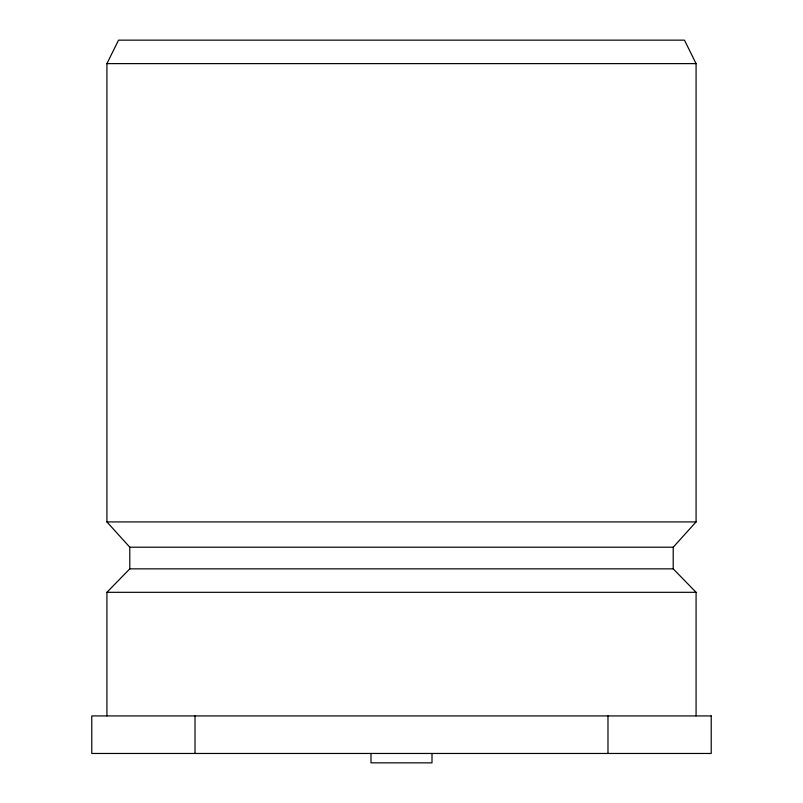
<?xml version="1.0" encoding="UTF-8"?>
<svg xmlns="http://www.w3.org/2000/svg" width="803" height="803" viewBox="0 0 803 803"><rect width="100%" height="100%" fill="white"/><g stroke="black" fill="none" stroke-linecap="round" stroke-linejoin="round"><path stroke-width="1.2" d="M106.919 715.925L106.919 592.313L129.795 568.845L129.795 547.204L106.919 521.92L106.919 63.618L118.533 40.15L684.467 40.15L696.081 63.618L696.081 521.92L673.215 547.204L673.215 568.845L696.081 592.313L696.081 715.925M106.919 63.618L696.081 63.618M106.919 521.92L696.081 521.92M129.795 547.204L673.215 547.204M129.795 568.845L673.215 568.845M106.919 592.313L696.081 592.313M607.981 715.925L607.981 753.465M432.004 753.465L432.004 762.85L370.996 762.85L370.996 753.465M195.019 715.925L195.019 753.465M711.227 715.925L91.773 715.925L91.773 753.465L711.227 753.465L711.227 715.925"/></g></svg>
